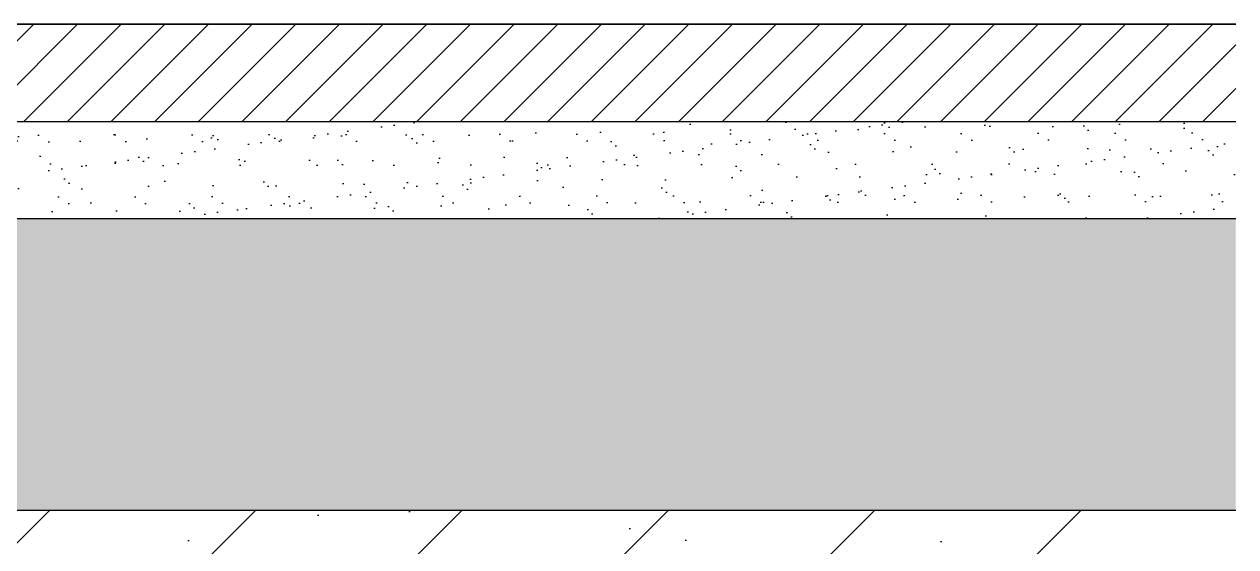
# Model space of a CAD drawing. Header units: millimetres. Extents: x 161920 to 181521, y -136232 to -127655.
# Drawn here: x 171386.3 to 171510.9, y -130895 to -130841.3 of the extents above; entities that cross this region are included whole.
import ezdxf

# ---------------------------------------------------------------- set-up
doc = ezdxf.new("R2010")
doc.units = ezdxf.units.MM
doc.header["$LTSCALE"] = 10
for name, color, linetype in [('0-bh(填充)', 251, 'Continuous'), ('D-造型细线', 146, 'Continuous'), ('E-楼板、墙体', 6, 'Continuous'), ('E-立面轮廓线', 4, 'Continuous'), ('W-尺寸', 5, 'Continuous')]:
    doc.layers.add(name, color=color, linetype=linetype)

msp = doc.modelspace()

# ---------------------------------------------------------------- hatches: boundary and pattern name
at = {"ltscale": 0.15}
h = msp.add_hatch(dxfattribs=at)
h.set_pattern_fill('AR-SAND', color=251, scale=0.1, style=0)
h.set_pattern_definition([(142.5, (213636.8465595286, -8610.772028398744), (0.1600031295984046, 4.894132373293424), [0, -3.860800000000001, 0, -4.318000000000001, 0, -4.1275]), (172.5, (213636.8465595286, -8610.772028398744), (-4.495232831380027, 7.168251005683543), [0, -2.0828, 0, -3.4798, 0, -1.3335]), (212.5, (213639.9707595285, -8610.772028398744), (-7.90992370241458, 0.01437184678545762), [0, -1.269999999999998, 0, -4.57199999999999, 0, -5.968999999999991]), (222.5, (213639.9707595285, -8610.772028398744), (-7.635564524722972, 2.229293232572163), [0, -0.635, 0, -2.9972, 0, -3.429])])
h.paths.add_polyline_path([(170913.2327369553, -130845.2911191786), (171260.9197201321, -130845.2911191786), (171260.9197201322, -130876.291248158), (171360.9197270811, -130876.291248158), (171360.9193039107, -130861.2911191786), (171510.8795951675, -130861.2911191786), (171510.8795951675, -130891.291119174), (170913.2327369553, -130891.291119174)])
at = {"layer": '0-bh(填充)'}
h = msp.add_hatch(dxfattribs=at)
h.set_pattern_fill('AR-CONC', color=250, scale=0.1, style=0)
h.set_pattern_definition([(130, (171412.1229892373, -138286.84088562), (-18.2184668996004, -1.593908553890309), [1.905, -20.955]), (185, (171412.1229892373, -138286.84088562), (3.524282597566699, 19.105664288218), [1.524, -16.764]), (79.549, (171410.6047892373, -138286.97371062), (-14.69425016659592, 17.51166878202919), [1.619, -17.809]), (133.8158, (171412.1229892373, -138281.76088562), (-27.10790408921299, -4.204232793272715), [2.8575, -31.4325]), (83.36440000000003, (171409.8639992373, -138282.11123562), (-23.74042344662372, 24.74255558900492), [2.42849999999999, -26.71349999999992]), (188.8159999999999, (171412.1229892373, -138281.76088562), (-23.74046058139339, 24.74251178605977), [2.286, -25.146]), (159, (171409.5829892372, -138283.03088562), (-15.16148798353833, -10.22655185167625), [1.905, -20.955]), (214, (171409.5829892372, -138283.03088562), (-6.180202834764708, 18.41879661223193), [1.524, -16.764]), (108.5485999999999, (171408.3195392373, -138283.8830956199), (-21.34164907701245, 8.192285771605745), [1.618999999999999, -17.80899999999998]), (142.5, (171412.1229892373, -138286.84088562), (-0.3088603250591817, 8.455503887315311), [0, -16.5608, 0, -17.018, 0, -16.8275]), (172.5, (171412.1229892373, -138286.84088562), (-6.681966251030575, 10.01805748181195), [0, -9.7028, 0, -16.1798, 0, -6.413500000000001]), (212.5, (171417.7871892373, -138286.84088562), (-13.55905951668714, -0.5728743992673458), [0, -6.349999999999991, 0, -19.81199999999996, 0, -26.28899999999996]), (222.5, (171420.3271892373, -138286.84088562), (-14.81291813860181, 2.542649103333302), [0, -8.255, 0, -13.1572, 0, -18.669])])
h.paths.add_polyline_path([(170914.0717510637, -130891.291119174), (170913.2327369553, -130845.2911191786), (171260.9197201322, -130845.2911191786), (171260.9197201322, -130857.2912481579), (171260.9197201322, -130876.291248158), (171360.9197270811, -130876.291248158), (171360.919724108, -130861.2911191786), (171510.8795951675, -130861.2911191786), (171360.9193039107, -130857.291253139), (171510.8795951675, -130861.2911191786), (171510.8795951675, -130891.291119174), (171249.2077330768, -130891.291119174), (171137.4957390724, -130891.291119174)])
h = msp.add_hatch(dxfattribs=at)
h.set_pattern_fill('AN钢筋混凝土SC10', color=249, scale=6, style=0, pattern_type=2)
h.set_pattern_definition([(45, (99230.19146321867, -116521.3047547796), (-10.60660171779821, 10.60660171779821), []), (49.99999999999999, (99230.19146321867, -116521.3047547796), (43.0356109560452, -3.765128098955707), [4.5, -49.5]), (355, (99230.19146321867, -116521.3047547796), (-8.32508001678, 45.13152802200071), [3.6, -39.59999999999999]), (100.4514, (99233.77776401867, -116521.6185151796), (34.7105629028413, 41.36637252365722), [3.824411400000001, -42.06852671999999]), (46.18420000000001, (99230.19146321867, -116509.3047547796), (64.03446291753866, -9.931140859741085), [6.75, -74.25]), (96.6356, (99235.52766791866, -116510.1323531996), (56.0797623329222, 58.44707225402651), [5.73661728, -63.10278]), (351.1842, (99230.19146321867, -116509.3047547796), (56.07971670801763, 58.44711605551947), [5.4, -59.40000000000001]), (21, (99236.19146321867, -116512.3047547796), (35.8144231271077, -24.15713343992033), [4.5, -49.5]), (326.0000000000001, (99236.19146321867, -116512.3047547796), (14.5989199152949, 43.50900270281118), [3.6, -39.59999999999999]), (71.4514, (99239.17599719866, -116514.3178511396), (50.4133577148894, 19.35182980259714), [3.824411400000001, -42.06852671999999]), (37.50000000000001, (99230.19146321867, -116521.3047547796), (0.7295913190374401, 19.97363122987869), [0, -39.12, 0, -40.2, 0, -39.75]), (7.499999999999999, (99230.19146321867, -116521.3047547796), (15.78417224652892, 23.66470271294162), [0, -22.92, 0, -38.22, 0, -15.15]), (327.5, (99216.81146321866, -116521.3047547796), (32.02934617034455, -1.353292304062788), [0, -15, 0, -46.8, 0, -62.09999999999999]), (317.5, (99210.81146321866, -116521.3047547796), (34.99117016054318, 6.006298939939058), [0, -19.5, 0, -31.08, 0, -44.09999999999999])])
h.paths.add_polyline_path([(170913.2327369553, -130891.291119174), (170913.2327369553, -131011.291119174), (171510.8795951675, -131011.291119174), (171510.8795951675, -130891.291119174)])
at = {"layer": 'W-尺寸', "ltscale": 0.15}
h = msp.add_hatch(dxfattribs=at)
h.set_pattern_fill('ANSI31', color=250, scale=2, style=0)
h.set_pattern_definition([(45, (117163.7758412557, -9294.23240913573), (-2.245064030267288, 2.245064030267288), [])])
h.paths.add_polyline_path([(171510.8795951675, -130841.2911191786), (171510.8795951675, -130851.2911191786), (171360.9193039107, -130851.2911191786), (171360.9193039107, -130841.2911191786)])
h = msp.add_hatch(dxfattribs=at)
h.set_pattern_fill('AR-SAND', color=250, scale=2, style=0)
h.set_pattern_definition([(37.50000000000001, (117163.7758412557, -9294.23240913573), (-0.160003129598405, 4.894132373293424), [0, -3.8608, 0, -4.318000000000001, 0, -4.1275]), (7.499999999999999, (117163.7758412557, -9294.23240913573), (4.495232831380026, 7.168251005683541), [0, -2.0828, 0, -3.4798, 0, -1.3335]), (327.5, (117160.6516412557, -9294.23240913573), (7.909923702414579, 0.014371846785457), [0, -1.27, 0, -4.572, 0, -5.969]), (317.5, (117160.6516412557, -9294.23240913573), (7.635564524722973, 2.229293232572163), [0, -0.635, 0, -2.9972, 0, -3.429])])
h.paths.add_polyline_path([(171510.8795951675, -130851.2911191786), (171510.8795951675, -130861.2911191786), (171360.9193039107, -130861.2911191786), (171360.9193039107, -130851.2911291408)])

# ---------------------------------------------------------------- linework, layer by layer
at = {"layer": 'D-造型细线'}
for p, q in [((171360.919303911, -130851.2911191786), (171510.8795951675, -130851.2911191786)), ((171510.8795951675, -130861.2911191786), (171360.9193039107, -130861.2911191786))]:
    msp.add_line(p, q, dxfattribs=at)
at = {"layer": 'E-楼板、墙体'}
msp.add_line((171510.8795951675, -130891.291119174), (170914.0717510637, -130891.291119174), dxfattribs=at)
at = {"layer": 'E-立面轮廓线'}
for p, q in [((171510.8795951675, -130841.2911191786), (171360.9197201439, -130841.291248158, 9.566030898731169e-08)), ((171360.9197201439, -130841.291248158, 9.566030898731169e-08), (171510.8795951675, -130841.2911191786))]:
    msp.add_line(p, q, dxfattribs=at)

doc.saveas('drawing.dxf')
